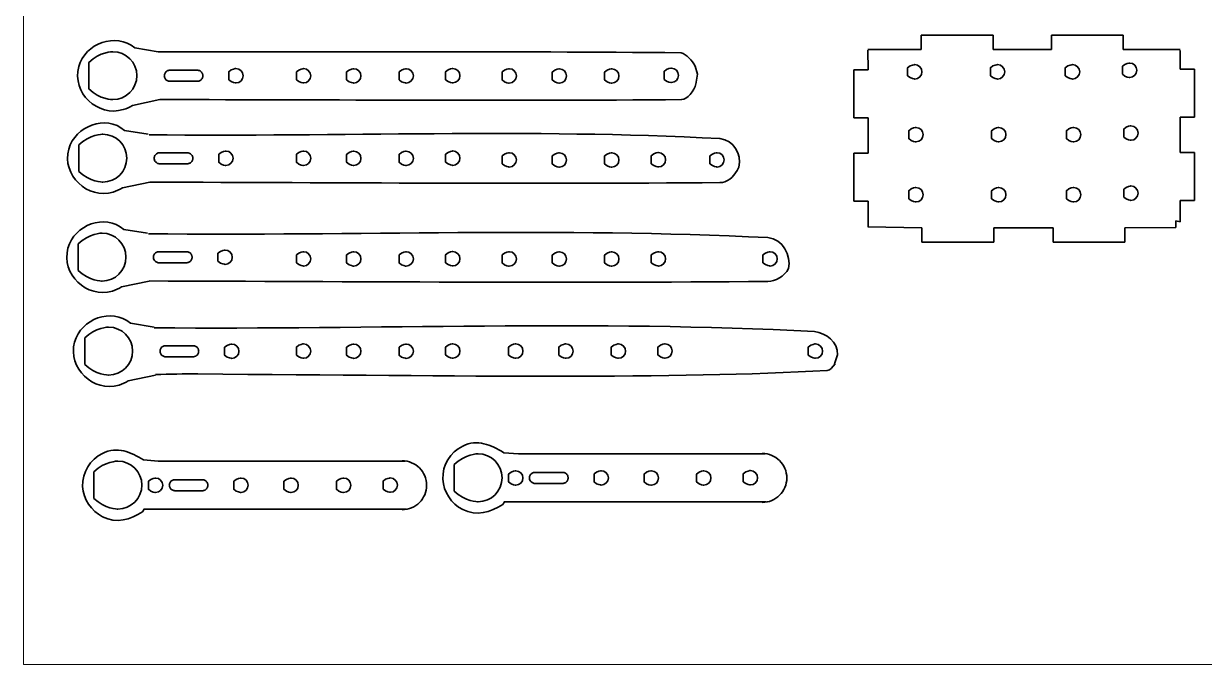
# Model space of a CAD drawing. Header units: inches. Extents: x 0 to 432, y 0 to 279.
# Drawn here: x 0 to 246.3, y 0 to 133.6 of the extents above; entities that cross this region are included whole.
import ezdxf

# ---------------------------------------------------------------- set-up
doc = ezdxf.new("R2010")
doc.units = ezdxf.units.IN
doc.header["$MEASUREMENT"] = 0
doc.layers.add('Layer 1', color=7, linetype='Continuous')

# ---------------------------------------------------------------- blocks, each defined once
blk = doc.blocks.new('block 2')
at = {"layer": 'Layer 1', "lineweight": 0}
blk.add_lwpolyline([(0, 279.4), (431.8, 279.4), (431.8, 0), (0, 0), (0, 279.4)], dxfattribs=at)
at = {"layer": 'Layer 1', "color": 7, "lineweight": 35}
for points in [[(187.2, 128.21), (187.2, 131.21)], [(187.2, 131.21), (202.2, 131.21)], [(202.2, 131.21), (202.2, 128.21)], [(214.34, 128.21), (214.34, 131.21)], [(214.34, 131.21), (229.34, 131.21)], [(229.34, 131.21), (229.34, 128.21)], [(176.07, 128.21), (187.2, 128.21)], [(176.16, 123.98), (176.07, 128.08)], [(202.2, 128.21), (214.34, 128.21)], [(229.34, 128.21), (241.21, 128.21)], [(241.21, 124.11), (241.21, 128.01)], [(30.49, 123.88), (30.34, 123.87), (30.19, 123.84), (30.05, 123.79), (29.92, 123.72), (29.79, 123.64), (29.68, 123.54), (29.58, 123.43), (29.49, 123.3), (29.43, 123.16), (29.38, 123.02), (29.35, 122.88), (29.34, 122.73), (29.35, 122.58), (29.38, 122.43), (29.43, 122.29), (29.49, 122.15), (29.58, 122.03), (29.68, 121.91), (29.79, 121.81), (29.92, 121.73), (30.05, 121.66), (30.19, 121.62), (30.34, 121.59), (30.49, 121.58)], [(36.24, 123.88), (30.49, 123.88)], [(36.24, 121.58), (36.36, 121.58), (36.47, 121.6), (36.58, 121.63), (36.69, 121.67), (36.79, 121.72), (36.88, 121.77), (36.97, 121.84), (37.05, 121.91), (37.13, 122), (37.19, 122.08), (37.25, 122.18), (37.3, 122.28), (37.34, 122.38), (37.37, 122.5), (37.38, 122.61), (37.39, 122.73), (37.38, 122.84), (37.37, 122.96), (37.34, 123.07), (37.3, 123.17), (37.25, 123.27), (37.19, 123.37), (37.13, 123.46), (37.05, 123.54), (36.97, 123.61), (36.88, 123.68), (36.79, 123.74), (36.69, 123.79), (36.58, 123.82), (36.47, 123.85), (36.36, 123.87), (36.24, 123.88)], [(176.16, 123.98), (173.16, 123.98)], [(173.16, 123.98), (173.16, 113.98)], [(241.21, 124.11), (244.21, 124.11)], [(244.21, 124.11), (244.21, 114.11)], [(30.49, 121.58), (36.24, 121.58)], [(173.16, 113.98), (176.16, 113.98)], [(176.16, 113.98), (176.16, 106.58)], [(244.21, 114.11), (241.21, 114.11)], [(241.21, 114.11), (241.21, 106.72)], [(28.39, 106.68), (28.24, 106.67), (28.09, 106.64), (27.95, 106.59), (27.82, 106.52), (27.69, 106.44), (27.58, 106.34), (27.48, 106.23), (27.39, 106.1), (27.33, 105.96), (27.28, 105.82), (27.25, 105.68), (27.24, 105.53), (27.25, 105.38), (27.28, 105.23), (27.33, 105.09), (27.39, 104.95), (27.48, 104.83), (27.58, 104.71), (27.69, 104.61), (27.82, 104.53), (27.95, 104.46), (28.09, 104.42), (28.24, 104.39), (28.39, 104.38)], [(34.14, 106.68), (28.39, 106.68)], [(34.14, 104.38), (34.26, 104.38), (34.37, 104.4), (34.48, 104.43), (34.59, 104.47), (34.69, 104.52), (34.78, 104.57), (34.87, 104.64), (34.95, 104.71), (35.03, 104.8), (35.09, 104.88), (35.15, 104.98), (35.2, 105.08), (35.24, 105.18), (35.27, 105.29), (35.28, 105.41), (35.29, 105.53), (35.28, 105.64), (35.27, 105.76), (35.24, 105.87), (35.2, 105.97), (35.15, 106.07), (35.09, 106.17), (35.03, 106.26), (34.95, 106.34), (34.87, 106.41), (34.78, 106.48), (34.69, 106.54), (34.59, 106.59), (34.48, 106.62), (34.37, 106.65), (34.26, 106.67), (34.14, 106.68)], [(176.16, 106.58), (173.16, 106.58)], [(173.16, 106.58), (173.16, 96.58)], [(241.21, 106.72), (244.21, 106.72)], [(244.21, 106.72), (244.21, 96.72)], [(28.39, 104.38), (34.14, 104.38)], [(173.16, 96.58), (176.16, 96.58)], [(176.16, 96.58), (176.16, 91.21)], [(241.21, 96.72), (241.21, 92.27)], [(244.21, 96.72), (241.21, 96.72)], [(176.07, 91.21), (187.35, 91.02)], [(229.69, 91.02), (240.29, 91.12)], [(240.29, 91.12), (240.29, 92.47)], [(240.29, 92.47), (241.21, 92.27)], [(187.35, 91.02), (187.35, 88.02)], [(202.35, 88.02), (202.35, 91.02)], [(202.35, 91.02), (214.69, 91.02)], [(214.69, 91.02), (214.69, 88.02)], [(229.69, 88.02), (229.69, 91.02)], [(187.35, 88.02), (202.35, 88.02)], [(214.69, 88.02), (229.69, 88.02)], [(28.23, 86.04), (28.07, 86.03), (27.93, 86), (27.78, 85.95), (27.65, 85.89), (27.53, 85.81), (27.41, 85.71), (27.31, 85.59), (27.23, 85.47), (27.16, 85.33), (27.11, 85.19), (27.09, 85.04), (27.08, 84.89), (27.09, 84.74), (27.11, 84.6), (27.16, 84.45), (27.23, 84.32), (27.31, 84.19), (27.41, 84.08), (27.53, 83.98), (27.65, 83.9), (27.78, 83.83), (27.93, 83.78), (28.07, 83.75), (28.23, 83.74)], [(33.98, 86.04), (28.23, 86.04)], [(28.23, 83.74), (33.98, 83.74)], [(33.98, 83.74), (34.09, 83.75), (34.21, 83.77), (34.32, 83.79), (34.42, 83.83), (34.52, 83.88), (34.62, 83.94), (34.71, 84.01), (34.79, 84.08), (34.86, 84.16), (34.93, 84.25), (34.99, 84.34), (35.04, 84.44), (35.07, 84.55), (35.1, 84.66), (35.12, 84.77), (35.13, 84.89), (35.12, 85.01), (35.1, 85.12), (35.07, 85.23), (35.04, 85.34), (34.99, 85.44), (34.93, 85.54), (34.86, 85.62), (34.79, 85.71), (34.71, 85.78), (34.62, 85.85), (34.52, 85.9), (34.42, 85.95), (34.32, 85.99), (34.21, 86.02), (34.09, 86.04), (33.98, 86.04)], [(29.61, 66.44), (29.45, 66.43), (29.31, 66.4), (29.16, 66.36), (29.03, 66.29), (28.91, 66.21), (28.79, 66.11), (28.69, 66), (28.61, 65.87), (28.54, 65.73), (28.49, 65.59), (28.47, 65.44), (28.46, 65.29), (28.47, 65.15), (28.49, 65), (28.54, 64.86), (28.61, 64.72), (28.69, 64.59), (28.79, 64.48), (28.91, 64.38), (29.03, 64.3), (29.16, 64.23), (29.31, 64.18), (29.45, 64.15), (29.61, 64.14)], [(35.36, 66.44), (29.61, 66.44)], [(29.61, 64.14), (35.36, 64.14)], [(35.36, 64.14), (35.47, 64.15), (35.59, 64.17), (35.7, 64.19), (35.8, 64.23), (35.9, 64.28), (36, 64.34), (36.09, 64.41), (36.17, 64.48), (36.24, 64.56), (36.31, 64.65), (36.37, 64.75), (36.42, 64.85), (36.45, 64.95), (36.48, 65.06), (36.5, 65.18), (36.51, 65.29), (36.5, 65.41), (36.48, 65.53), (36.45, 65.64), (36.42, 65.74), (36.37, 65.84), (36.31, 65.94), (36.24, 66.03), (36.17, 66.11), (36.09, 66.18), (36, 66.25), (35.9, 66.31), (35.8, 66.35), (35.7, 66.39), (35.59, 66.42), (35.47, 66.44), (35.36, 66.44)], [(28.08, 42.38), (79.55, 42.38)], [(78.94, 32.24), (79.46, 32.26), (79.97, 32.34), (80.46, 32.47), (80.93, 32.64), (81.37, 32.85), (81.79, 33.11), (82.19, 33.4), (82.55, 33.73), (82.88, 34.1), (83.17, 34.49), (83.43, 34.91), (83.65, 35.36), (83.82, 35.83), (83.94, 36.31), (84.02, 36.82), (84.05, 37.35), (84.02, 37.87), (83.94, 38.37), (83.82, 38.86), (83.65, 39.33), (83.43, 39.78), (83.17, 40.2), (82.88, 40.59), (82.55, 40.96), (82.19, 41.29), (81.79, 41.58), (81.37, 41.84), (80.93, 42.05), (80.46, 42.22), (79.97, 42.35), (79.46, 42.43), (78.94, 42.45)], [(103.2, 43.9), (154.67, 43.9)], [(154.06, 33.76), (154.58, 33.79), (155.09, 33.86), (155.58, 33.99), (156.05, 34.16), (156.49, 34.38), (156.91, 34.63), (157.31, 34.93), (157.67, 35.26), (158, 35.62), (158.29, 36.01), (158.55, 36.43), (158.77, 36.88), (158.94, 37.35), (159.06, 37.84), (159.14, 38.35), (159.17, 38.87), (159.14, 39.39), (159.06, 39.9), (158.94, 40.39), (158.77, 40.86), (158.55, 41.3), (158.29, 41.72), (158, 42.12), (157.67, 42.48), (157.31, 42.81), (156.91, 43.1), (156.49, 43.36), (156.05, 43.57), (155.58, 43.75), (155.09, 43.87), (154.58, 43.95), (154.06, 43.98)], [(106.66, 40.03), (106.5, 40.02), (106.36, 39.99), (106.21, 39.94), (106.08, 39.88), (105.96, 39.8), (105.84, 39.7), (105.74, 39.58), (105.66, 39.46), (105.59, 39.32), (105.54, 39.18), (105.52, 39.03), (105.51, 38.88), (105.52, 38.73), (105.54, 38.59), (105.59, 38.44), (105.66, 38.31), (105.74, 38.18), (105.84, 38.07), (105.96, 37.97), (106.08, 37.89), (106.21, 37.82), (106.36, 37.77), (106.5, 37.74), (106.66, 37.73)], [(112.41, 40.03), (106.66, 40.03)], [(112.41, 37.73), (112.52, 37.74), (112.64, 37.75), (112.75, 37.78), (112.85, 37.82), (112.95, 37.87), (113.05, 37.93), (113.14, 37.99), (113.22, 38.07), (113.29, 38.15), (113.36, 38.24), (113.42, 38.33), (113.47, 38.43), (113.5, 38.54), (113.53, 38.65), (113.55, 38.76), (113.56, 38.88), (113.55, 39), (113.53, 39.11), (113.5, 39.22), (113.47, 39.33), (113.42, 39.43), (113.36, 39.52), (113.29, 39.61), (113.22, 39.7), (113.14, 39.77), (113.05, 39.84), (112.95, 39.89), (112.85, 39.94), (112.75, 39.98), (112.64, 40.01), (112.52, 40.03), (112.41, 40.03)], [(31.54, 38.51), (31.38, 38.5), (31.24, 38.47), (31.09, 38.42), (30.96, 38.35), (30.84, 38.27), (30.72, 38.17), (30.63, 38.06), (30.54, 37.93), (30.47, 37.8), (30.42, 37.65), (30.4, 37.51), (30.39, 37.36), (30.4, 37.21), (30.42, 37.06), (30.47, 36.92), (30.54, 36.78), (30.63, 36.66), (30.72, 36.54), (30.84, 36.45), (30.96, 36.36), (31.09, 36.3), (31.24, 36.25), (31.38, 36.22), (31.54, 36.21)], [(37.29, 38.51), (31.54, 38.51)], [(37.29, 36.21), (37.4, 36.21), (37.52, 36.23), (37.63, 36.26), (37.73, 36.3), (37.83, 36.35), (37.93, 36.41), (38.02, 36.47), (38.1, 36.54), (38.17, 36.63), (38.24, 36.71), (38.3, 36.81), (38.35, 36.91), (38.38, 37.02), (38.41, 37.13), (38.43, 37.24), (38.44, 37.36), (38.43, 37.48), (38.41, 37.59), (38.38, 37.7), (38.35, 37.81), (38.3, 37.91), (38.24, 38), (38.17, 38.09), (38.1, 38.17), (38.02, 38.25), (37.93, 38.31), (37.83, 38.37), (37.73, 38.42), (37.63, 38.46), (37.52, 38.48), (37.4, 38.5), (37.29, 38.51)], [(106.66, 37.73), (112.41, 37.73)], [(31.54, 36.21), (37.29, 36.21)], [(79.77, 32.38), (27.86, 32.38)], [(154.89, 33.9), (102.98, 33.9)]]:
    blk.add_lwpolyline(points, dxfattribs=at)
for points, knots in [([(28.08, 127.74), (28.08, 127.74), (23.17, 128.54), (23.17, 128.54), (19.2, 131.86), (12.86, 129.49), (11.52, 124.63), (10.01, 119.21), (15.44, 114.06), (20.79, 115.68), (21.46, 115.88), (22.1, 116.18), (22.7, 116.53), (22.7, 116.53), (28.41, 117.75), (28.41, 117.75)], [0, 0, 0, 0, 1, 1, 1, 2, 2, 2, 3, 3, 3, 4, 4, 4, 5, 5, 5, 5]), ([(23.62, 122.75), (23.62, 125.51), (21.38, 127.74), (18.62, 127.74), (18.62, 127.74), (15.86, 127.74), (13.62, 125.51), (13.62, 125.51), (13.62, 119.99), (13.62, 119.99), (15.86, 117.75), (18.62, 117.75), (18.62, 117.75), (21.38, 117.75), (23.62, 119.99), (23.62, 122.75)], [0, 0, 0, 0, 1, 1, 1, 2, 2, 2, 3, 3, 3, 4, 4, 4, 5, 5, 5, 5]), ([(28.08, 127.74), (64.57, 127.64), (100.84, 127.88), (137.17, 127.52), (138.23, 127.17), (139.4, 126), (140.08, 124.7), (140.08, 124.7), (140.55, 123.07), (140.55, 123.07), (140.55, 123.07), (140.2, 120.97), (140.2, 120.97)], [0, 0, 0, 0, 1, 1, 1, 2, 2, 2, 3, 3, 3, 4, 4, 4, 4]), ([(45.78, 122.73), (45.78, 123.55), (45.12, 124.22), (44.29, 124.22), (44.29, 124.22), (43.46, 124.22), (42.79, 123.55), (42.79, 123.55), (42.79, 121.9), (42.79, 121.9), (43.46, 121.23), (44.29, 121.23), (44.29, 121.23), (45.12, 121.23), (45.78, 121.9), (45.78, 122.73)], [0, 0, 0, 0, 1, 1, 1, 2, 2, 2, 3, 3, 3, 4, 4, 4, 5, 5, 5, 5]), ([(59.88, 122.72), (59.88, 123.54), (59.21, 124.21), (58.39, 124.21), (58.39, 124.21), (57.56, 124.21), (56.89, 123.54), (56.89, 123.54), (56.89, 121.89), (56.89, 121.89), (57.56, 121.22), (58.39, 121.22), (58.39, 121.22), (59.21, 121.22), (59.88, 121.89), (59.88, 122.72)], [0, 0, 0, 0, 1, 1, 1, 2, 2, 2, 3, 3, 3, 4, 4, 4, 5, 5, 5, 5]), ([(70.35, 122.7), (70.35, 123.53), (69.68, 124.2), (68.85, 124.2), (68.85, 124.2), (68.03, 124.2), (67.36, 123.53), (67.36, 123.53), (67.36, 121.88), (67.36, 121.88), (68.03, 121.21), (68.85, 121.21), (68.85, 121.21), (69.68, 121.21), (70.35, 121.88), (70.35, 122.7)], [0, 0, 0, 0, 1, 1, 1, 2, 2, 2, 3, 3, 3, 4, 4, 4, 5, 5, 5, 5]), ([(81.29, 122.7), (81.29, 123.53), (80.62, 124.2), (79.79, 124.2), (79.79, 124.2), (78.97, 124.2), (78.3, 123.53), (78.3, 123.53), (78.3, 121.88), (78.3, 121.88), (78.97, 121.21), (79.79, 121.21), (79.79, 121.21), (80.62, 121.21), (81.29, 121.88), (81.29, 122.7)], [0, 0, 0, 0, 1, 1, 1, 2, 2, 2, 3, 3, 3, 4, 4, 4, 5, 5, 5, 5]), ([(91.01, 122.74), (91.01, 123.56), (90.34, 124.23), (89.52, 124.23), (89.52, 124.23), (88.69, 124.23), (88.02, 123.56), (88.02, 123.56), (88.02, 121.91), (88.02, 121.91), (88.69, 121.24), (89.52, 121.24), (89.52, 121.24), (90.34, 121.24), (91.01, 121.91), (91.01, 122.74)], [0, 0, 0, 0, 1, 1, 1, 2, 2, 2, 3, 3, 3, 4, 4, 4, 5, 5, 5, 5]), ([(102.77, 122.7), (102.77, 123.53), (102.1, 124.19), (101.28, 124.19), (101.28, 124.19), (100.45, 124.19), (99.78, 123.53), (99.78, 123.53), (99.78, 121.87), (99.78, 121.87), (100.45, 121.2), (101.28, 121.2), (101.28, 121.2), (102.1, 121.2), (102.77, 121.87), (102.77, 122.7)], [0, 0, 0, 0, 1, 1, 1, 2, 2, 2, 3, 3, 3, 4, 4, 4, 5, 5, 5, 5]), ([(113.23, 122.69), (113.23, 123.51), (112.57, 124.18), (111.74, 124.18), (111.74, 124.18), (110.91, 124.18), (110.24, 123.51), (110.24, 123.51), (110.24, 121.86), (110.24, 121.86), (110.91, 121.19), (111.74, 121.19), (111.74, 121.19), (112.57, 121.19), (113.23, 121.86), (113.23, 122.69)], [0, 0, 0, 0, 1, 1, 1, 2, 2, 2, 3, 3, 3, 4, 4, 4, 5, 5, 5, 5]), ([(124.17, 122.69), (124.17, 123.51), (123.51, 124.18), (122.68, 124.18), (122.68, 124.18), (121.85, 124.18), (121.18, 123.51), (121.18, 123.51), (121.18, 121.86), (121.18, 121.86), (121.85, 121.19), (122.68, 121.19), (122.68, 121.19), (123.51, 121.19), (124.17, 121.86), (124.17, 122.69)], [0, 0, 0, 0, 1, 1, 1, 2, 2, 2, 3, 3, 3, 4, 4, 4, 5, 5, 5, 5]), ([(136.58, 122.81), (136.58, 123.64), (135.91, 124.31), (135.09, 124.31), (135.09, 124.31), (134.26, 124.31), (133.59, 123.64), (133.59, 123.64), (133.59, 121.98), (133.59, 121.98), (134.26, 121.32), (135.09, 121.32), (135.09, 121.32), (135.91, 121.32), (136.58, 121.98), (136.58, 122.81)], [0, 0, 0, 0, 1, 1, 1, 2, 2, 2, 3, 3, 3, 4, 4, 4, 5, 5, 5, 5]), ([(187.36, 123.55), (187.36, 124.38), (186.68, 125.05), (185.86, 125.05), (185.86, 125.05), (185.03, 125.05), (184.36, 124.38), (184.36, 124.38), (184.36, 122.73), (184.36, 122.73), (185.03, 122.05), (185.86, 122.05), (185.86, 122.05), (186.68, 122.05), (187.36, 122.73), (187.36, 123.55)], [0, 0, 0, 0, 1, 1, 1, 2, 2, 2, 3, 3, 3, 4, 4, 4, 5, 5, 5, 5]), ([(204.63, 123.55), (204.63, 124.38), (203.95, 125.05), (203.13, 125.05), (203.13, 125.05), (202.3, 125.05), (201.63, 124.38), (201.63, 124.38), (201.63, 122.73), (201.63, 122.73), (202.3, 122.05), (203.13, 122.05), (203.13, 122.05), (203.95, 122.05), (204.63, 122.73), (204.63, 123.55)], [0, 0, 0, 0, 1, 1, 1, 2, 2, 2, 3, 3, 3, 4, 4, 4, 5, 5, 5, 5]), ([(220.25, 123.55), (220.25, 124.38), (219.57, 125.05), (218.74, 125.05), (218.74, 125.05), (217.92, 125.05), (217.24, 124.38), (217.24, 124.38), (217.24, 122.73), (217.24, 122.73), (217.92, 122.05), (218.74, 122.05), (218.74, 122.05), (219.57, 122.05), (220.25, 122.73), (220.25, 123.55)], [0, 0, 0, 0, 1, 1, 1, 2, 2, 2, 3, 3, 3, 4, 4, 4, 5, 5, 5, 5]), ([(232.18, 123.88), (232.18, 124.71), (231.51, 125.38), (230.68, 125.38), (230.68, 125.38), (229.85, 125.38), (229.18, 124.71), (229.18, 124.71), (229.18, 123.06), (229.18, 123.06), (229.85, 122.38), (230.68, 122.38), (230.68, 122.38), (231.51, 122.38), (232.18, 123.06), (232.18, 123.88)], [0, 0, 0, 0, 1, 1, 1, 2, 2, 2, 3, 3, 3, 4, 4, 4, 5, 5, 5, 5]), ([(28.41, 117.75), (64.92, 117.76), (100.91, 117.41), (137.24, 117.76), (138.3, 117.76), (139.99, 119.57), (140.21, 121.04)], [0, 0, 0, 0, 1, 1, 1, 2, 2, 2, 2]), ([(25.98, 110.54), (25.98, 110.54), (21.07, 111.34), (21.07, 111.34), (17.1, 114.66), (10.76, 112.29), (9.42, 107.43), (7.91, 102.01), (13.34, 96.86), (18.69, 98.47), (19.36, 98.68), (20, 98.98), (20.6, 99.33), (20.6, 99.33), (26.31, 100.55), (26.31, 100.55)], [0, 0, 0, 0, 1, 1, 1, 2, 2, 2, 3, 3, 3, 4, 4, 4, 5, 5, 5, 5]), ([(26.19, 110.42), (65.86, 109.98), (105.37, 111.74), (145.23, 109.63), (148.05, 109.27), (149.82, 106.45), (149.17, 103.7)], [0, 0, 0, 0, 1, 1, 1, 2, 2, 2, 2]), ([(187.61, 110.45), (187.61, 111.27), (186.94, 111.95), (186.11, 111.95), (186.11, 111.95), (185.28, 111.95), (184.61, 111.27), (184.61, 111.27), (184.61, 109.62), (184.61, 109.62), (185.28, 108.95), (186.11, 108.95), (186.11, 108.95), (186.94, 108.95), (187.61, 109.62), (187.61, 110.45)], [0, 0, 0, 0, 1, 1, 1, 2, 2, 2, 3, 3, 3, 4, 4, 4, 5, 5, 5, 5]), ([(204.88, 110.45), (204.88, 111.27), (204.21, 111.95), (203.38, 111.95), (203.38, 111.95), (202.55, 111.95), (201.88, 111.27), (201.88, 111.27), (201.88, 109.62), (201.88, 109.62), (202.55, 108.95), (203.38, 108.95), (203.38, 108.95), (204.21, 108.95), (204.88, 109.62), (204.88, 110.45)], [0, 0, 0, 0, 1, 1, 1, 2, 2, 2, 3, 3, 3, 4, 4, 4, 5, 5, 5, 5]), ([(220.5, 110.45), (220.5, 111.27), (219.83, 111.95), (219, 111.95), (219, 111.95), (218.17, 111.95), (217.5, 111.27), (217.5, 111.27), (217.5, 109.62), (217.5, 109.62), (218.17, 108.95), (219, 108.95), (219, 108.95), (219.83, 108.95), (220.5, 109.62), (220.5, 110.45)], [0, 0, 0, 0, 1, 1, 1, 2, 2, 2, 3, 3, 3, 4, 4, 4, 5, 5, 5, 5]), ([(232.43, 110.78), (232.43, 111.6), (231.76, 112.28), (230.93, 112.28), (230.93, 112.28), (230.1, 112.28), (229.43, 111.6), (229.43, 111.6), (229.43, 109.95), (229.43, 109.95), (230.1, 109.28), (230.93, 109.28), (230.93, 109.28), (231.76, 109.28), (232.43, 109.95), (232.43, 110.78)], [0, 0, 0, 0, 1, 1, 1, 2, 2, 2, 3, 3, 3, 4, 4, 4, 5, 5, 5, 5]), ([(21.52, 105.55), (21.52, 108.31), (19.28, 110.54), (16.52, 110.54), (16.52, 110.54), (13.76, 110.54), (11.52, 108.31), (11.52, 108.31), (11.52, 102.79), (11.52, 102.79), (13.76, 100.55), (16.52, 100.55), (16.52, 100.55), (19.28, 100.55), (21.52, 102.79), (21.52, 105.55)], [0, 0, 0, 0, 1, 1, 1, 2, 2, 2, 3, 3, 3, 4, 4, 4, 5, 5, 5, 5]), ([(43.68, 105.53), (43.68, 106.35), (43.02, 107.02), (42.19, 107.02), (42.19, 107.02), (41.36, 107.02), (40.69, 106.35), (40.69, 106.35), (40.69, 104.7), (40.69, 104.7), (41.36, 104.03), (42.19, 104.03), (42.19, 104.03), (43.02, 104.03), (43.68, 104.7), (43.68, 105.53)], [0, 0, 0, 0, 1, 1, 1, 2, 2, 2, 3, 3, 3, 4, 4, 4, 5, 5, 5, 5]), ([(59.88, 105.52), (59.88, 106.35), (59.21, 107.02), (58.39, 107.02), (58.39, 107.02), (57.56, 107.02), (56.89, 106.35), (56.89, 106.35), (56.89, 104.7), (56.89, 104.7), (57.56, 104.03), (58.39, 104.03), (58.39, 104.03), (59.21, 104.03), (59.88, 104.7), (59.88, 105.52)], [0, 0, 0, 0, 1, 1, 1, 2, 2, 2, 3, 3, 3, 4, 4, 4, 5, 5, 5, 5]), ([(70.35, 105.51), (70.35, 106.34), (69.68, 107), (68.85, 107), (68.85, 107), (68.03, 107), (67.36, 106.34), (67.36, 106.34), (67.36, 104.68), (67.36, 104.68), (68.03, 104.01), (68.85, 104.01), (68.85, 104.01), (69.68, 104.01), (70.35, 104.68), (70.35, 105.51)], [0, 0, 0, 0, 1, 1, 1, 2, 2, 2, 3, 3, 3, 4, 4, 4, 5, 5, 5, 5]), ([(81.29, 105.51), (81.29, 106.34), (80.62, 107), (79.79, 107), (79.79, 107), (78.97, 107), (78.3, 106.34), (78.3, 106.34), (78.3, 104.68), (78.3, 104.68), (78.97, 104.01), (79.79, 104.01), (79.79, 104.01), (80.62, 104.01), (81.29, 104.68), (81.29, 105.51)], [0, 0, 0, 0, 1, 1, 1, 2, 2, 2, 3, 3, 3, 4, 4, 4, 5, 5, 5, 5]), ([(91.01, 105.54), (91.01, 106.37), (90.34, 107.04), (89.52, 107.04), (89.52, 107.04), (88.69, 107.04), (88.02, 106.37), (88.02, 106.37), (88.02, 104.72), (88.02, 104.72), (88.69, 104.05), (89.52, 104.05), (89.52, 104.05), (90.34, 104.05), (91.01, 104.72), (91.01, 105.54)], [0, 0, 0, 0, 1, 1, 1, 2, 2, 2, 3, 3, 3, 4, 4, 4, 5, 5, 5, 5]), ([(102.77, 105.19), (102.77, 106.02), (102.1, 106.69), (101.28, 106.69), (101.28, 106.69), (100.45, 106.69), (99.78, 106.02), (99.78, 106.02), (99.78, 104.37), (99.78, 104.37), (100.45, 103.7), (101.28, 103.7), (101.28, 103.7), (102.1, 103.7), (102.77, 104.37), (102.77, 105.19)], [0, 0, 0, 0, 1, 1, 1, 2, 2, 2, 3, 3, 3, 4, 4, 4, 5, 5, 5, 5]), ([(113.23, 105.18), (113.23, 106), (112.57, 106.67), (111.74, 106.67), (111.74, 106.67), (110.91, 106.67), (110.24, 106), (110.24, 106), (110.24, 104.35), (110.24, 104.35), (110.91, 103.68), (111.74, 103.68), (111.74, 103.68), (112.57, 103.68), (113.23, 104.35), (113.23, 105.18)], [0, 0, 0, 0, 1, 1, 1, 2, 2, 2, 3, 3, 3, 4, 4, 4, 5, 5, 5, 5]), ([(124.17, 105.18), (124.17, 106), (123.51, 106.67), (122.68, 106.67), (122.68, 106.67), (121.85, 106.67), (121.18, 106), (121.18, 106), (121.18, 104.35), (121.18, 104.35), (121.85, 103.68), (122.68, 103.68), (122.68, 103.68), (123.51, 103.68), (124.17, 104.35), (124.17, 105.18)], [0, 0, 0, 0, 1, 1, 1, 2, 2, 2, 3, 3, 3, 4, 4, 4, 5, 5, 5, 5]), ([(133.9, 105.21), (133.9, 106.04), (133.23, 106.71), (132.41, 106.71), (132.41, 106.71), (131.58, 106.71), (130.91, 106.04), (130.91, 106.04), (130.91, 104.39), (130.91, 104.39), (131.58, 103.72), (132.41, 103.72), (132.41, 103.72), (133.23, 103.72), (133.9, 104.39), (133.9, 105.21)], [0, 0, 0, 0, 1, 1, 1, 2, 2, 2, 3, 3, 3, 4, 4, 4, 5, 5, 5, 5]), ([(146.11, 105.19), (146.11, 106.02), (145.45, 106.69), (144.62, 106.69), (144.62, 106.69), (143.79, 106.69), (143.12, 106.02), (143.12, 106.02), (143.12, 104.37), (143.12, 104.37), (143.79, 103.7), (144.62, 103.7), (144.62, 103.7), (145.45, 103.7), (146.11, 104.37), (146.11, 105.19)], [0, 0, 0, 0, 1, 1, 1, 2, 2, 2, 3, 3, 3, 4, 4, 4, 5, 5, 5, 5]), ([(26.31, 100.55), (65.86, 100.45), (105.72, 100.1), (145.23, 100.45), (146.64, 100.45), (148.05, 101.51), (148.79, 102.99), (148.79, 102.99), (149.17, 103.7), (149.17, 103.7)], [0, 0, 0, 0, 1, 1, 1, 2, 2, 2, 3, 3, 3, 3]), ([(187.61, 97.92), (187.61, 98.74), (186.94, 99.42), (186.11, 99.42), (186.11, 99.42), (185.28, 99.42), (184.61, 98.74), (184.61, 98.74), (184.61, 97.09), (184.61, 97.09), (185.28, 96.42), (186.11, 96.42), (186.11, 96.42), (186.94, 96.42), (187.61, 97.09), (187.61, 97.92)], [0, 0, 0, 0, 1, 1, 1, 2, 2, 2, 3, 3, 3, 4, 4, 4, 5, 5, 5, 5]), ([(204.88, 97.92), (204.88, 98.74), (204.21, 99.42), (203.38, 99.42), (203.38, 99.42), (202.55, 99.42), (201.88, 98.74), (201.88, 98.74), (201.88, 97.09), (201.88, 97.09), (202.55, 96.42), (203.38, 96.42), (203.38, 96.42), (204.21, 96.42), (204.88, 97.09), (204.88, 97.92)], [0, 0, 0, 0, 1, 1, 1, 2, 2, 2, 3, 3, 3, 4, 4, 4, 5, 5, 5, 5]), ([(220.5, 97.92), (220.5, 98.74), (219.83, 99.42), (219, 99.42), (219, 99.42), (218.17, 99.42), (217.5, 98.74), (217.5, 98.74), (217.5, 97.09), (217.5, 97.09), (218.17, 96.42), (219, 96.42), (219, 96.42), (219.83, 96.42), (220.5, 97.09), (220.5, 97.92)], [0, 0, 0, 0, 1, 1, 1, 2, 2, 2, 3, 3, 3, 4, 4, 4, 5, 5, 5, 5]), ([(232.43, 98.25), (232.43, 99.07), (231.76, 99.75), (230.93, 99.75), (230.93, 99.75), (230.1, 99.75), (229.43, 99.07), (229.43, 99.07), (229.43, 97.42), (229.43, 97.42), (230.1, 96.75), (230.93, 96.75), (230.93, 96.75), (231.76, 96.75), (232.43, 97.42), (232.43, 98.25)], [0, 0, 0, 0, 1, 1, 1, 2, 2, 2, 3, 3, 3, 4, 4, 4, 5, 5, 5, 5]), ([(25.82, 89.91), (25.82, 89.91), (20.91, 90.7), (20.91, 90.7), (16.93, 94.03), (10.6, 91.66), (9.25, 86.8), (7.75, 81.37), (13.18, 76.23), (18.53, 77.84), (19.2, 78.04), (19.83, 78.35), (20.44, 78.7), (20.44, 78.7), (26.15, 79.91), (26.15, 79.91)], [0, 0, 0, 0, 1, 1, 1, 2, 2, 2, 3, 3, 3, 4, 4, 4, 5, 5, 5, 5]), ([(21.35, 84.91), (21.35, 87.67), (19.11, 89.91), (16.35, 89.91), (16.35, 89.91), (13.59, 89.91), (11.36, 87.67), (11.36, 87.67), (11.36, 82.15), (11.36, 82.15), (13.59, 79.91), (16.35, 79.91), (16.35, 79.91), (19.11, 79.91), (21.35, 82.15), (21.35, 84.91)], [0, 0, 0, 0, 1, 1, 1, 2, 2, 2, 3, 3, 3, 4, 4, 4, 5, 5, 5, 5]), ([(26.03, 89.78), (69.07, 89.35), (111.96, 91.11), (155.22, 88.99), (158.28, 88.64), (160.2, 85.28), (159.49, 82.53)], [0, 0, 0, 0, 1, 1, 1, 2, 2, 2, 2]), ([(43.52, 84.89), (43.52, 85.72), (42.85, 86.39), (42.03, 86.39), (42.03, 86.39), (41.2, 86.39), (40.53, 85.72), (40.53, 85.72), (40.53, 84.07), (40.53, 84.07), (41.2, 83.4), (42.03, 83.4), (42.03, 83.4), (42.85, 83.4), (43.52, 84.07), (43.52, 84.89)], [0, 0, 0, 0, 1, 1, 1, 2, 2, 2, 3, 3, 3, 4, 4, 4, 5, 5, 5, 5]), ([(59.88, 84.56), (59.88, 85.38), (59.21, 86.05), (58.39, 86.05), (58.39, 86.05), (57.56, 86.05), (56.89, 85.38), (56.89, 85.38), (56.89, 83.73), (56.89, 83.73), (57.56, 83.06), (58.39, 83.06), (58.39, 83.06), (59.21, 83.06), (59.88, 83.73), (59.88, 84.56)], [0, 0, 0, 0, 1, 1, 1, 2, 2, 2, 3, 3, 3, 4, 4, 4, 5, 5, 5, 5]), ([(70.35, 84.54), (70.35, 85.37), (69.68, 86.04), (68.85, 86.04), (68.85, 86.04), (68.03, 86.04), (67.36, 85.37), (67.36, 85.37), (67.36, 83.72), (67.36, 83.72), (68.03, 83.05), (68.85, 83.05), (68.85, 83.05), (69.68, 83.05), (70.35, 83.72), (70.35, 84.54)], [0, 0, 0, 0, 1, 1, 1, 2, 2, 2, 3, 3, 3, 4, 4, 4, 5, 5, 5, 5]), ([(81.29, 84.54), (81.29, 85.37), (80.62, 86.04), (79.79, 86.04), (79.79, 86.04), (78.97, 86.04), (78.3, 85.37), (78.3, 85.37), (78.3, 83.72), (78.3, 83.72), (78.97, 83.05), (79.79, 83.05), (79.79, 83.05), (80.62, 83.05), (81.29, 83.72), (81.29, 84.54)], [0, 0, 0, 0, 1, 1, 1, 2, 2, 2, 3, 3, 3, 4, 4, 4, 5, 5, 5, 5]), ([(91.01, 84.58), (91.01, 85.4), (90.34, 86.07), (89.52, 86.07), (89.52, 86.07), (88.69, 86.07), (88.02, 85.4), (88.02, 85.4), (88.02, 83.75), (88.02, 83.75), (88.69, 83.08), (89.52, 83.08), (89.52, 83.08), (90.34, 83.08), (91.01, 83.75), (91.01, 84.58)], [0, 0, 0, 0, 1, 1, 1, 2, 2, 2, 3, 3, 3, 4, 4, 4, 5, 5, 5, 5]), ([(102.77, 84.54), (102.77, 85.37), (102.1, 86.03), (101.28, 86.03), (101.28, 86.03), (100.45, 86.03), (99.78, 85.37), (99.78, 85.37), (99.78, 83.71), (99.78, 83.71), (100.45, 83.04), (101.28, 83.04), (101.28, 83.04), (102.1, 83.04), (102.77, 83.71), (102.77, 84.54)], [0, 0, 0, 0, 1, 1, 1, 2, 2, 2, 3, 3, 3, 4, 4, 4, 5, 5, 5, 5]), ([(113.23, 84.53), (113.23, 85.35), (112.57, 86.02), (111.74, 86.02), (111.74, 86.02), (110.91, 86.02), (110.24, 85.35), (110.24, 85.35), (110.24, 83.7), (110.24, 83.7), (110.91, 83.03), (111.74, 83.03), (111.74, 83.03), (112.57, 83.03), (113.23, 83.7), (113.23, 84.53)], [0, 0, 0, 0, 1, 1, 1, 2, 2, 2, 3, 3, 3, 4, 4, 4, 5, 5, 5, 5]), ([(124.17, 84.53), (124.17, 85.35), (123.51, 86.02), (122.68, 86.02), (122.68, 86.02), (121.85, 86.02), (121.18, 85.35), (121.18, 85.35), (121.18, 83.7), (121.18, 83.7), (121.85, 83.03), (122.68, 83.03), (122.68, 83.03), (123.51, 83.03), (124.17, 83.7), (124.17, 84.53)], [0, 0, 0, 0, 1, 1, 1, 2, 2, 2, 3, 3, 3, 4, 4, 4, 5, 5, 5, 5]), ([(133.9, 84.56), (133.9, 85.39), (133.23, 86.05), (132.41, 86.05), (132.41, 86.05), (131.58, 86.05), (130.91, 85.39), (130.91, 85.39), (130.91, 83.73), (130.91, 83.73), (131.58, 83.06), (132.41, 83.06), (132.41, 83.06), (133.23, 83.06), (133.9, 83.73), (133.9, 84.56)], [0, 0, 0, 0, 1, 1, 1, 2, 2, 2, 3, 3, 3, 4, 4, 4, 5, 5, 5, 5]), ([(157.18, 84.56), (157.18, 85.39), (156.51, 86.05), (155.69, 86.05), (155.69, 86.05), (154.86, 86.05), (154.19, 85.39), (154.19, 85.39), (154.19, 83.73), (154.19, 83.73), (154.86, 83.06), (155.69, 83.06), (155.69, 83.06), (156.51, 83.06), (157.18, 83.73), (157.18, 84.56)], [0, 0, 0, 0, 1, 1, 1, 2, 2, 2, 3, 3, 3, 4, 4, 4, 5, 5, 5, 5]), ([(26.15, 79.94), (69.07, 79.84), (112.34, 79.45), (155.22, 79.84), (156.75, 79.84), (158.7, 80.9), (159.49, 82.53)], [0, 0, 0, 0, 1, 1, 1, 2, 2, 2, 2]), ([(27.2, 70.31), (27.2, 70.31), (22.29, 71.11), (22.29, 71.11), (18.31, 74.43), (11.98, 72.06), (10.63, 67.2), (9.13, 61.77), (14.56, 56.63), (19.91, 58.24), (20.58, 58.44), (21.21, 58.75), (21.82, 59.1), (21.82, 59.1), (27.53, 60.31), (27.53, 60.31)], [0, 0, 0, 0, 1, 1, 1, 2, 2, 2, 3, 3, 3, 4, 4, 4, 5, 5, 5, 5]), ([(169.14, 62.65), (169.14, 62.65), (169.71, 64.55), (169.71, 64.55), (169.88, 67.27), (167.41, 69.03), (164.94, 69.38), (119.08, 71.85), (73.21, 69.74), (27.23, 70.19)], [0, 0, 0, 0, 1, 1, 1, 2, 2, 2, 3, 3, 3, 3]), ([(22.73, 65.31), (22.73, 68.07), (20.49, 70.31), (17.73, 70.31), (17.73, 70.31), (14.97, 70.31), (12.74, 68.07), (12.74, 68.07), (12.74, 62.55), (12.74, 62.55), (14.97, 60.32), (17.73, 60.32), (17.73, 60.32), (20.49, 60.32), (22.73, 62.55), (22.73, 65.31)], [0, 0, 0, 0, 1, 1, 1, 2, 2, 2, 3, 3, 3, 4, 4, 4, 5, 5, 5, 5]), ([(44.9, 65.29), (44.9, 66.12), (44.23, 66.79), (43.41, 66.79), (43.41, 66.79), (42.58, 66.79), (41.91, 66.12), (41.91, 66.12), (41.91, 64.47), (41.91, 64.47), (42.58, 63.8), (43.41, 63.8), (43.41, 63.8), (44.23, 63.8), (44.9, 64.47), (44.9, 65.29)], [0, 0, 0, 0, 1, 1, 1, 2, 2, 2, 3, 3, 3, 4, 4, 4, 5, 5, 5, 5]), ([(59.88, 65.31), (59.88, 66.14), (59.21, 66.81), (58.39, 66.81), (58.39, 66.81), (57.56, 66.81), (56.89, 66.14), (56.89, 66.14), (56.89, 64.49), (56.89, 64.49), (57.56, 63.82), (58.39, 63.82), (58.39, 63.82), (59.21, 63.82), (59.88, 64.49), (59.88, 65.31)], [0, 0, 0, 0, 1, 1, 1, 2, 2, 2, 3, 3, 3, 4, 4, 4, 5, 5, 5, 5]), ([(70.35, 65.3), (70.35, 66.12), (69.68, 66.79), (68.85, 66.79), (68.85, 66.79), (68.03, 66.79), (67.36, 66.12), (67.36, 66.12), (67.36, 64.47), (67.36, 64.47), (68.03, 63.8), (68.85, 63.8), (68.85, 63.8), (69.68, 63.8), (70.35, 64.47), (70.35, 65.3)], [0, 0, 0, 0, 1, 1, 1, 2, 2, 2, 3, 3, 3, 4, 4, 4, 5, 5, 5, 5]), ([(81.29, 65.3), (81.29, 66.12), (80.62, 66.79), (79.79, 66.79), (79.79, 66.79), (78.97, 66.79), (78.3, 66.12), (78.3, 66.12), (78.3, 64.47), (78.3, 64.47), (78.97, 63.8), (79.79, 63.8), (79.79, 63.8), (80.62, 63.8), (81.29, 64.47), (81.29, 65.3)], [0, 0, 0, 0, 1, 1, 1, 2, 2, 2, 3, 3, 3, 4, 4, 4, 5, 5, 5, 5]), ([(91.01, 65.33), (91.01, 66.16), (90.34, 66.83), (89.52, 66.83), (89.52, 66.83), (88.69, 66.83), (88.02, 66.16), (88.02, 66.16), (88.02, 64.51), (88.02, 64.51), (88.69, 63.84), (89.52, 63.84), (89.52, 63.84), (90.34, 63.84), (91.01, 64.51), (91.01, 65.33)], [0, 0, 0, 0, 1, 1, 1, 2, 2, 2, 3, 3, 3, 4, 4, 4, 5, 5, 5, 5]), ([(104.14, 65.33), (104.14, 66.15), (103.47, 66.82), (102.65, 66.82), (102.65, 66.82), (101.82, 66.82), (101.15, 66.15), (101.15, 66.15), (101.15, 64.5), (101.15, 64.5), (101.82, 63.83), (102.65, 63.83), (102.65, 63.83), (103.47, 63.83), (104.14, 64.5), (104.14, 65.33)], [0, 0, 0, 0, 1, 1, 1, 2, 2, 2, 3, 3, 3, 4, 4, 4, 5, 5, 5, 5]), ([(114.61, 65.31), (114.61, 66.14), (113.94, 66.81), (113.11, 66.81), (113.11, 66.81), (112.29, 66.81), (111.62, 66.14), (111.62, 66.14), (111.62, 64.49), (111.62, 64.49), (112.29, 63.82), (113.11, 63.82), (113.11, 63.82), (113.94, 63.82), (114.61, 64.49), (114.61, 65.31)], [0, 0, 0, 0, 1, 1, 1, 2, 2, 2, 3, 3, 3, 4, 4, 4, 5, 5, 5, 5]), ([(125.55, 65.31), (125.55, 66.14), (124.88, 66.81), (124.05, 66.81), (124.05, 66.81), (123.22, 66.81), (122.56, 66.14), (122.56, 66.14), (122.56, 64.49), (122.56, 64.49), (123.22, 63.82), (124.05, 63.82), (124.05, 63.82), (124.88, 63.82), (125.55, 64.49), (125.55, 65.31)], [0, 0, 0, 0, 1, 1, 1, 2, 2, 2, 3, 3, 3, 4, 4, 4, 5, 5, 5, 5]), ([(135.27, 65.35), (135.27, 66.17), (134.6, 66.84), (133.78, 66.84), (133.78, 66.84), (132.95, 66.84), (132.28, 66.17), (132.28, 66.17), (132.28, 64.52), (132.28, 64.52), (132.95, 63.85), (133.78, 63.85), (133.78, 63.85), (134.6, 63.85), (135.27, 64.52), (135.27, 65.35)], [0, 0, 0, 0, 1, 1, 1, 2, 2, 2, 3, 3, 3, 4, 4, 4, 5, 5, 5, 5]), ([(166.63, 65.31), (166.63, 66.14), (165.96, 66.81), (165.14, 66.81), (165.14, 66.81), (164.31, 66.81), (163.64, 66.14), (163.64, 66.14), (163.64, 64.49), (163.64, 64.49), (164.31, 63.82), (165.14, 63.82), (165.14, 63.82), (165.96, 63.82), (166.63, 64.49), (166.63, 65.31)], [0, 0, 0, 0, 1, 1, 1, 2, 2, 2, 3, 3, 3, 4, 4, 4, 5, 5, 5, 5]), ([(27.53, 60.42), (30.35, 60.56), (33.53, 60.56), (36.35, 60.56), (92.56, 60.11), (136.19, 59.5), (167.58, 61.27), (168.29, 61.27), (168.64, 61.98), (169.25, 62.65)], [0, 0, 0, 0, 1, 1, 1, 2, 2, 2, 3, 3, 3, 3]), ([(103.2, 43.9), (103.2, 43.9), (100.15, 44.14), (100.15, 44.14), (97.44, 45.8), (94.66, 47.03), (91.57, 45.51), (89, 44.25), (87.31, 41.5), (87.43, 38.63), (87.55, 35.96), (89.21, 33.51), (91.58, 32.3), (94.44, 30.84), (97.37, 31.65), (99.93, 33.34), (99.93, 33.34), (100.26, 33.9), (100.26, 33.9), (100.26, 33.9), (102.98, 33.9), (102.98, 33.9)], [0, 0, 0, 0, 1, 1, 1, 2, 2, 2, 3, 3, 3, 4, 4, 4, 5, 5, 5, 6, 6, 6, 7, 7, 7, 7]), ([(28.08, 42.38), (28.08, 42.38), (25.03, 42.62), (25.03, 42.62), (22.32, 44.28), (19.55, 45.51), (16.45, 43.99), (13.88, 42.73), (12.19, 39.98), (12.31, 37.11), (12.43, 34.44), (14.09, 31.98), (16.46, 30.78), (19.32, 29.32), (22.26, 30.13), (24.81, 31.82), (24.81, 31.82), (25.14, 32.38), (25.14, 32.38), (25.14, 32.38), (27.86, 32.38), (27.86, 32.38)], [0, 0, 0, 0, 1, 1, 1, 2, 2, 2, 3, 3, 3, 4, 4, 4, 5, 5, 5, 6, 6, 6, 7, 7, 7, 7]), ([(24.66, 37.38), (24.66, 40.14), (22.42, 42.38), (19.66, 42.38), (19.66, 42.38), (16.9, 42.38), (14.67, 40.14), (14.67, 40.14), (14.67, 34.62), (14.67, 34.62), (16.9, 32.38), (19.66, 32.38), (19.66, 32.38), (22.42, 32.38), (24.66, 34.62), (24.66, 37.38)], [0, 0, 0, 0, 1, 1, 1, 2, 2, 2, 3, 3, 3, 4, 4, 4, 5, 5, 5, 5]), ([(99.78, 38.9), (99.78, 41.66), (97.54, 43.9), (94.78, 43.9), (94.78, 43.9), (92.02, 43.9), (89.79, 41.66), (89.79, 41.66), (89.79, 36.14), (89.79, 36.14), (92.02, 33.9), (94.78, 33.9), (94.78, 33.9), (97.54, 33.9), (99.78, 36.14), (99.78, 38.9)], [0, 0, 0, 0, 1, 1, 1, 2, 2, 2, 3, 3, 3, 4, 4, 4, 5, 5, 5, 5]), ([(104.14, 38.87), (104.14, 39.69), (103.47, 40.36), (102.65, 40.36), (102.65, 40.36), (101.82, 40.36), (101.15, 39.69), (101.15, 39.69), (101.15, 38.04), (101.15, 38.04), (101.82, 37.37), (102.65, 37.37), (102.65, 37.37), (103.47, 37.37), (104.14, 38.04), (104.14, 38.87)], [0, 0, 0, 0, 1, 1, 1, 2, 2, 2, 3, 3, 3, 4, 4, 4, 5, 5, 5, 5]), ([(121.95, 38.88), (121.95, 39.71), (121.28, 40.38), (120.46, 40.38), (120.46, 40.38), (119.63, 40.38), (118.96, 39.71), (118.96, 39.71), (118.96, 38.06), (118.96, 38.06), (119.63, 37.39), (120.46, 37.39), (120.46, 37.39), (121.28, 37.39), (121.95, 38.06), (121.95, 38.88)], [0, 0, 0, 0, 1, 1, 1, 2, 2, 2, 3, 3, 3, 4, 4, 4, 5, 5, 5, 5]), ([(132.41, 38.87), (132.41, 39.69), (131.74, 40.36), (130.92, 40.36), (130.92, 40.36), (130.09, 40.36), (129.42, 39.69), (129.42, 39.69), (129.42, 38.04), (129.42, 38.04), (130.09, 37.37), (130.92, 37.37), (130.92, 37.37), (131.74, 37.37), (132.41, 38.04), (132.41, 38.87)], [0, 0, 0, 0, 1, 1, 1, 2, 2, 2, 3, 3, 3, 4, 4, 4, 5, 5, 5, 5]), ([(143.35, 38.87), (143.35, 39.69), (142.68, 40.36), (141.86, 40.36), (141.86, 40.36), (141.03, 40.36), (140.36, 39.69), (140.36, 39.69), (140.36, 38.04), (140.36, 38.04), (141.03, 37.37), (141.86, 37.37), (141.86, 37.37), (142.68, 37.37), (143.35, 38.04), (143.35, 38.87)], [0, 0, 0, 0, 1, 1, 1, 2, 2, 2, 3, 3, 3, 4, 4, 4, 5, 5, 5, 5]), ([(153.08, 38.9), (153.08, 39.73), (152.41, 40.4), (151.58, 40.4), (151.58, 40.4), (150.76, 40.4), (150.09, 39.73), (150.09, 39.73), (150.09, 38.08), (150.09, 38.08), (150.76, 37.41), (151.58, 37.41), (151.58, 37.41), (152.41, 37.41), (153.08, 38.08), (153.08, 38.9)], [0, 0, 0, 0, 1, 1, 1, 2, 2, 2, 3, 3, 3, 4, 4, 4, 5, 5, 5, 5]), ([(29.02, 37.34), (29.02, 38.17), (28.35, 38.84), (27.53, 38.84), (27.53, 38.84), (26.7, 38.84), (26.03, 38.17), (26.03, 38.17), (26.03, 36.52), (26.03, 36.52), (26.7, 35.85), (27.53, 35.85), (27.53, 35.85), (28.35, 35.85), (29.02, 36.52), (29.02, 37.34)], [0, 0, 0, 0, 1, 1, 1, 2, 2, 2, 3, 3, 3, 4, 4, 4, 5, 5, 5, 5]), ([(46.83, 37.36), (46.83, 38.18), (46.16, 38.85), (45.34, 38.85), (45.34, 38.85), (44.51, 38.85), (43.84, 38.18), (43.84, 38.18), (43.84, 36.53), (43.84, 36.53), (44.51, 35.86), (45.34, 35.86), (45.34, 35.86), (46.16, 35.86), (46.83, 36.53), (46.83, 37.36)], [0, 0, 0, 0, 1, 1, 1, 2, 2, 2, 3, 3, 3, 4, 4, 4, 5, 5, 5, 5]), ([(57.29, 37.34), (57.29, 38.17), (56.62, 38.84), (55.8, 38.84), (55.8, 38.84), (54.97, 38.84), (54.3, 38.17), (54.3, 38.17), (54.3, 36.52), (54.3, 36.52), (54.97, 35.85), (55.8, 35.85), (55.8, 35.85), (56.62, 35.85), (57.29, 36.52), (57.29, 37.34)], [0, 0, 0, 0, 1, 1, 1, 2, 2, 2, 3, 3, 3, 4, 4, 4, 5, 5, 5, 5]), ([(68.23, 37.34), (68.23, 38.17), (67.56, 38.84), (66.74, 38.84), (66.74, 38.84), (65.91, 38.84), (65.24, 38.17), (65.24, 38.17), (65.24, 36.52), (65.24, 36.52), (65.91, 35.85), (66.74, 35.85), (66.74, 35.85), (67.56, 35.85), (68.23, 36.52), (68.23, 37.34)], [0, 0, 0, 0, 1, 1, 1, 2, 2, 2, 3, 3, 3, 4, 4, 4, 5, 5, 5, 5]), ([(77.96, 37.38), (77.96, 38.2), (77.29, 38.87), (76.46, 38.87), (76.46, 38.87), (75.64, 38.87), (74.97, 38.2), (74.97, 38.2), (74.97, 36.55), (74.97, 36.55), (75.64, 35.88), (76.46, 35.88), (76.46, 35.88), (77.29, 35.88), (77.96, 36.55), (77.96, 37.38)], [0, 0, 0, 0, 1, 1, 1, 2, 2, 2, 3, 3, 3, 4, 4, 4, 5, 5, 5, 5])]:
    blk.add_open_spline(points, degree=3, knots=knots, dxfattribs=at)

msp = doc.modelspace()

# ---------------------------------------------------------------- block references
at = {"layer": 'Layer 1'}
msp.add_blockref('block 2', (0, 0), dxfattribs=at)

doc.saveas('drawing.dxf')
